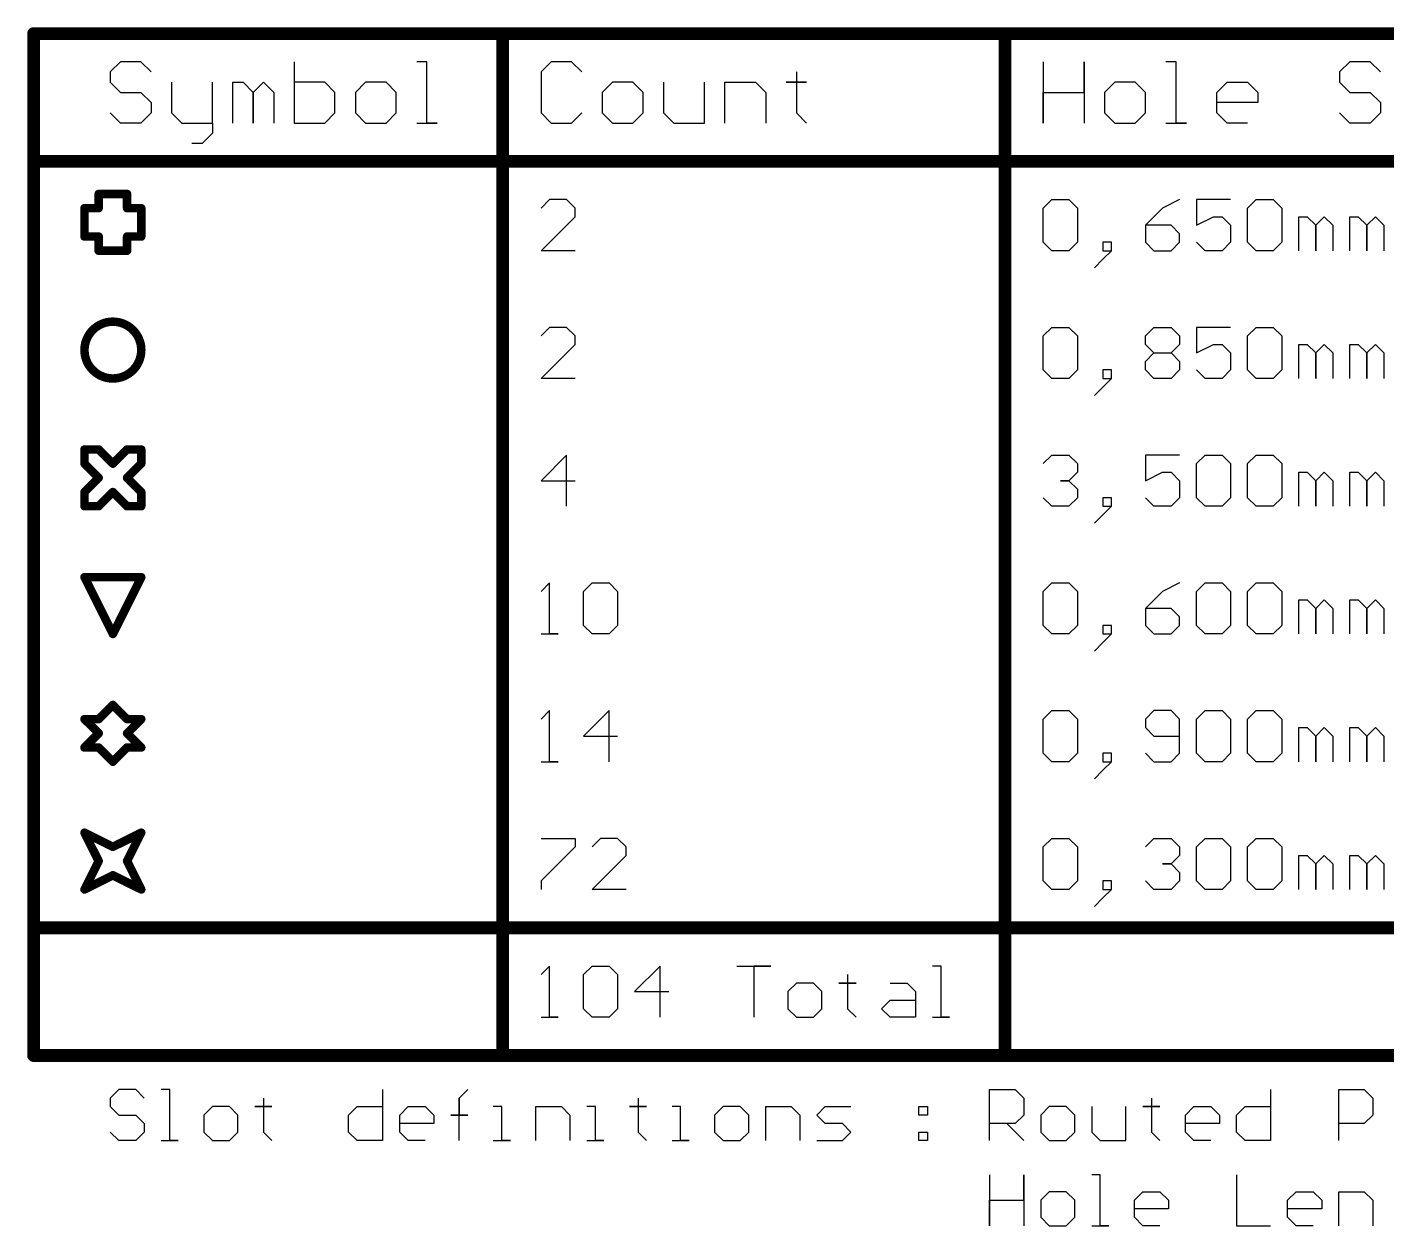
# Model space of a CAD drawing. Header units: millimetres. Extents: x 21 to 336, y 20 to 129.
# Drawn here: x 20.76 to 61.31, y 93.3 to 129.05 of the extents above; entities that cross this region are included whole.
import ezdxf

# ---------------------------------------------------------------- set-up
doc = ezdxf.new("R2010")
doc.units = ezdxf.units.MM
doc.layers.add('DrillDrawing', color=1, linetype='Continuous')

msp = doc.modelspace()

# ---------------------------------------------------------------- linework, layer by layer
at = {"layer": 'DrillDrawing'}
for p, q in [((23.541, 128.016), (23.237, 127.712)), ((24.151, 128.016), (23.541, 128.016)), ((24.456, 127.712), (24.151, 128.016)), ((28.721, 128.016), (28.721, 126.188)), ((32.682, 128.016), (32.378, 128.016)), ((32.682, 126.188), (32.682, 128.016)), ((36.391, 128.016), (36.086, 127.712)), ((37, 128.016), (36.391, 128.016)), ((37.305, 127.712), (37, 128.016)), ((51.068, 128.016), (51.068, 126.188)), ((52.287, 127.102), (52.287, 128.016)), ((52.287, 128.016), (52.287, 126.188)), ((55.029, 128.016), (54.724, 128.016)), ((55.029, 126.188), (55.029, 128.016)), ((60.209, 128.016), (59.904, 127.712)), ((60.818, 128.016), (60.209, 128.016)), ((61.123, 127.712), (60.818, 128.016)), ((23.237, 127.712), (23.237, 127.407)), ((23.237, 127.407), (23.541, 127.102)), ((25.065, 127.407), (25.065, 126.493)), ((26.284, 126.188), (26.284, 127.407)), ((26.893, 126.188), (26.893, 127.407)), ((26.893, 127.407), (27.198, 127.407)), ((27.198, 127.407), (27.503, 127.102)), ((27.503, 127.102), (27.807, 127.407)), ((27.807, 127.407), (28.112, 127.102)), ((29.635, 127.407), (28.721, 127.407)), ((29.94, 127.102), (29.635, 127.407)), ((30.854, 127.407), (30.55, 127.102)), ((31.464, 127.407), (30.854, 127.407)), ((31.768, 127.102), (31.464, 127.407)), ((36.086, 127.712), (36.086, 126.493)), ((38.219, 127.407), (37.914, 127.102)), ((38.828, 127.407), (38.219, 127.407)), ((39.133, 127.102), (38.828, 127.407)), ((39.742, 127.407), (39.742, 126.493)), ((40.961, 126.188), (40.961, 127.407)), ((41.571, 126.188), (41.571, 127.407)), ((41.571, 127.407), (42.485, 127.407)), ((42.485, 127.407), (42.789, 127.102)), ((43.703, 127.407), (43.399, 127.407)), ((43.399, 127.407), (44.008, 127.407)), ((43.703, 127.712), (43.703, 127.407)), ((44.008, 127.407), (43.703, 127.407)), ((43.703, 127.407), (43.703, 126.493)), ((53.201, 127.407), (52.896, 127.102)), ((53.81, 127.407), (53.201, 127.407)), ((54.115, 127.102), (53.81, 127.407)), ((56.248, 127.102), (56.553, 127.407)), ((56.553, 127.407), (57.162, 127.407)), ((57.162, 127.407), (57.467, 127.102)), ((59.904, 127.712), (59.904, 127.407)), ((59.904, 127.407), (60.209, 127.102)), ((23.541, 127.102), (24.151, 127.102)), ((24.151, 127.102), (24.456, 126.797)), ((27.503, 127.102), (27.503, 126.188)), ((27.503, 126.188), (27.503, 127.102)), ((28.112, 127.102), (28.112, 126.188)), ((29.94, 126.797), (29.94, 127.102)), ((30.55, 127.102), (30.55, 126.493)), ((31.768, 126.493), (31.768, 127.102)), ((37.914, 127.102), (37.914, 126.493)), ((39.133, 126.493), (39.133, 127.102)), ((42.789, 127.102), (42.789, 126.188)), ((51.068, 126.188), (51.068, 127.102)), ((51.068, 127.102), (52.287, 127.102)), ((52.896, 127.102), (52.896, 126.493)), ((54.115, 126.493), (54.115, 127.102)), ((56.248, 126.493), (56.248, 127.102)), ((57.467, 127.102), (57.467, 126.797)), ((60.209, 127.102), (60.818, 127.102)), ((60.818, 127.102), (61.123, 126.797)), ((24.456, 126.797), (24.456, 126.493)), ((29.94, 126.493), (29.94, 126.797)), ((57.467, 126.797), (56.248, 126.797)), ((61.123, 126.797), (61.123, 126.493)), ((23.541, 126.188), (23.237, 126.493)), ((24.151, 126.188), (23.541, 126.188)), ((24.456, 126.493), (24.151, 126.188)), ((25.065, 126.493), (25.37, 126.188)), ((25.37, 126.188), (26.284, 126.188)), ((26.284, 126.188), (26.284, 125.883)), ((28.721, 126.188), (29.635, 126.188)), ((29.635, 126.188), (29.94, 126.493)), ((30.55, 126.493), (30.854, 126.188)), ((30.854, 126.188), (31.464, 126.188)), ((31.464, 126.188), (31.768, 126.493)), ((32.378, 126.188), (32.987, 126.188)), ((32.987, 126.188), (32.682, 126.188)), ((36.086, 126.493), (36.391, 126.188)), ((36.391, 126.188), (37, 126.188)), ((37, 126.188), (37.305, 126.493)), ((37.914, 126.493), (38.219, 126.188)), ((38.219, 126.188), (38.828, 126.188)), ((38.828, 126.188), (39.133, 126.493)), ((39.742, 126.493), (40.047, 126.188)), ((40.047, 126.188), (40.961, 126.188)), ((43.703, 126.493), (44.008, 126.188)), ((52.896, 126.493), (53.201, 126.188)), ((53.201, 126.188), (53.81, 126.188)), ((53.81, 126.188), (54.115, 126.493)), ((54.724, 126.188), (55.334, 126.188)), ((55.334, 126.188), (55.029, 126.188)), ((56.553, 126.188), (56.248, 126.493)), ((57.162, 126.188), (56.553, 126.188)), ((60.209, 126.188), (59.904, 126.493)), ((60.818, 126.188), (60.209, 126.188)), ((61.123, 126.493), (60.818, 126.188)), ((26.284, 125.883), (25.979, 125.579)), ((25.979, 125.579), (25.674, 125.579)), ((36.34, 123.902), (36.086, 123.648)), ((36.848, 123.902), (36.34, 123.902)), ((37.102, 123.648), (36.848, 123.902)), ((51.068, 123.648), (51.322, 123.902)), ((51.322, 123.902), (51.83, 123.902)), ((51.83, 123.902), (52.084, 123.648)), ((55.131, 123.902), (54.623, 123.648)), ((56.654, 123.902), (55.639, 123.902)), ((55.639, 123.902), (55.639, 123.14)), ((57.162, 123.648), (57.416, 123.902)), ((57.416, 123.902), (57.924, 123.902)), ((57.924, 123.902), (58.178, 123.648)), ((36.086, 122.378), (37.102, 123.394)), ((37.102, 123.394), (37.102, 123.648)), ((51.068, 122.632), (51.068, 123.648)), ((52.084, 123.648), (52.084, 122.632)), ((54.623, 123.648), (54.115, 123.14)), ((55.639, 123.14), (56.146, 123.394)), ((56.146, 123.394), (56.4, 123.394)), ((56.4, 123.394), (56.654, 123.14)), ((57.162, 122.632), (57.162, 123.648)), ((58.178, 123.648), (58.178, 122.632)), ((58.686, 122.378), (58.686, 123.394)), ((58.686, 123.394), (58.939, 123.394)), ((58.939, 123.394), (59.193, 123.14)), ((59.193, 123.14), (59.447, 123.394)), ((59.447, 123.394), (59.701, 123.14)), ((60.209, 122.378), (60.209, 123.394)), ((60.209, 123.394), (60.463, 123.394)), ((60.463, 123.394), (60.717, 123.14)), ((60.717, 123.14), (60.971, 123.394)), ((60.971, 123.394), (61.225, 123.14)), ((54.115, 123.14), (54.115, 122.632)), ((54.877, 123.14), (54.115, 123.14)), ((55.131, 122.886), (54.877, 123.14)), ((55.131, 122.632), (55.131, 122.886)), ((56.654, 123.14), (56.654, 122.632)), ((59.193, 123.14), (59.193, 122.378)), ((59.193, 122.378), (59.193, 123.14)), ((59.701, 123.14), (59.701, 122.378)), ((60.717, 123.14), (60.717, 122.378)), ((60.717, 122.378), (60.717, 123.14)), ((61.225, 123.14), (61.225, 122.378)), ((51.322, 122.378), (51.068, 122.632)), ((52.084, 122.632), (51.83, 122.378)), ((53.099, 122.632), (52.845, 122.632)), ((52.845, 122.632), (52.845, 122.378)), ((53.099, 122.378), (53.099, 122.632)), ((54.115, 122.632), (54.369, 122.378)), ((54.877, 122.378), (55.131, 122.632)), ((55.892, 122.378), (55.639, 122.632)), ((56.654, 122.632), (56.4, 122.378)), ((57.416, 122.378), (57.162, 122.632)), ((58.178, 122.632), (57.924, 122.378)), ((37.102, 122.378), (36.086, 122.378)), ((51.83, 122.378), (51.322, 122.378)), ((52.845, 122.124), (52.592, 121.87)), ((52.845, 122.124), (53.099, 122.378)), ((52.845, 122.378), (53.099, 122.378)), ((53.099, 122.378), (52.845, 122.124)), ((54.369, 122.378), (54.877, 122.378)), ((56.4, 122.378), (55.892, 122.378)), ((57.924, 122.378), (57.416, 122.378)), ((36.34, 120.092), (36.086, 119.838)), ((36.848, 120.092), (36.34, 120.092)), ((37.102, 119.838), (36.848, 120.092)), ((51.068, 119.838), (51.322, 120.092)), ((51.322, 120.092), (51.83, 120.092)), ((51.83, 120.092), (52.084, 119.838)), ((54.115, 119.838), (54.369, 120.092)), ((54.369, 120.092), (54.877, 120.092)), ((54.877, 120.092), (55.131, 119.838)), ((56.654, 120.092), (55.639, 120.092)), ((55.639, 120.092), (55.639, 119.33)), ((57.162, 119.838), (57.416, 120.092)), ((57.416, 120.092), (57.924, 120.092)), ((57.924, 120.092), (58.178, 119.838)), ((37.102, 119.584), (37.102, 119.838)), ((51.068, 118.822), (51.068, 119.838)), ((52.084, 119.838), (52.084, 118.822)), ((54.115, 119.584), (54.115, 119.838)), ((55.131, 119.838), (55.131, 119.584)), ((57.162, 118.822), (57.162, 119.838)), ((58.178, 119.838), (58.178, 118.822)), ((36.086, 118.568), (37.102, 119.584)), ((54.369, 119.33), (54.115, 119.584)), ((54.115, 119.076), (54.369, 119.33)), ((54.369, 119.33), (54.877, 119.33)), ((55.131, 119.584), (54.877, 119.33)), ((54.877, 119.33), (55.131, 119.076)), ((55.639, 119.33), (56.146, 119.584)), ((56.146, 119.584), (56.4, 119.584)), ((56.4, 119.584), (56.654, 119.33)), ((56.654, 119.33), (56.654, 118.822)), ((58.686, 118.568), (58.686, 119.584)), ((58.686, 119.584), (58.939, 119.584)), ((58.939, 119.584), (59.193, 119.33)), ((59.193, 119.33), (59.447, 119.584)), ((59.193, 119.33), (59.193, 118.568)), ((59.193, 118.568), (59.193, 119.33)), ((59.447, 119.584), (59.701, 119.33)), ((59.701, 119.33), (59.701, 118.568)), ((60.209, 118.568), (60.209, 119.584)), ((60.209, 119.584), (60.463, 119.584)), ((60.463, 119.584), (60.717, 119.33)), ((60.717, 119.33), (60.971, 119.584)), ((60.717, 119.33), (60.717, 118.568)), ((60.717, 118.568), (60.717, 119.33)), ((60.971, 119.584), (61.225, 119.33)), ((61.225, 119.33), (61.225, 118.568)), ((51.322, 118.568), (51.068, 118.822)), ((52.084, 118.822), (51.83, 118.568)), ((53.099, 118.822), (52.845, 118.822)), ((52.845, 118.822), (52.845, 118.568)), ((53.099, 118.568), (53.099, 118.822)), ((54.115, 118.822), (54.115, 119.076)), ((54.369, 118.568), (54.115, 118.822)), ((55.131, 118.822), (54.877, 118.568)), ((55.131, 119.076), (55.131, 118.822)), ((55.892, 118.568), (55.639, 118.822)), ((56.654, 118.822), (56.4, 118.568)), ((57.416, 118.568), (57.162, 118.822)), ((58.178, 118.822), (57.924, 118.568)), ((37.102, 118.568), (36.086, 118.568)), ((51.83, 118.568), (51.322, 118.568)), ((52.845, 118.314), (53.099, 118.568)), ((52.845, 118.568), (53.099, 118.568)), ((53.099, 118.568), (52.845, 118.314)), ((54.877, 118.568), (54.369, 118.568)), ((56.4, 118.568), (55.892, 118.568)), ((57.924, 118.568), (57.416, 118.568)), ((52.845, 118.314), (52.592, 118.06)), ((36.848, 116.282), (36.086, 115.52)), ((36.848, 114.758), (36.848, 116.282)), ((51.068, 116.028), (51.322, 116.282)), ((51.322, 116.282), (51.83, 116.282)), ((51.83, 116.282), (52.084, 116.028)), ((52.084, 116.028), (52.084, 115.774)), ((55.131, 116.282), (54.115, 116.282)), ((54.115, 116.282), (54.115, 115.52)), ((55.639, 116.028), (55.892, 116.282)), ((55.639, 115.012), (55.639, 116.028)), ((55.892, 116.282), (56.4, 116.282)), ((56.4, 116.282), (56.654, 116.028)), ((56.654, 116.028), (56.654, 115.012)), ((57.162, 116.028), (57.416, 116.282)), ((57.162, 115.012), (57.162, 116.028)), ((57.416, 116.282), (57.924, 116.282)), ((57.924, 116.282), (58.178, 116.028)), ((58.178, 116.028), (58.178, 115.012)), ((52.084, 115.774), (51.83, 115.52)), ((54.115, 115.52), (54.623, 115.774)), ((54.623, 115.774), (54.877, 115.774)), ((54.877, 115.774), (55.131, 115.52)), ((58.686, 114.758), (58.686, 115.774)), ((58.686, 115.774), (58.939, 115.774)), ((58.939, 115.774), (59.193, 115.52)), ((59.193, 115.52), (59.447, 115.774)), ((59.447, 115.774), (59.701, 115.52)), ((60.209, 114.758), (60.209, 115.774)), ((60.209, 115.774), (60.463, 115.774)), ((60.463, 115.774), (60.717, 115.52)), ((60.717, 115.52), (60.971, 115.774)), ((60.971, 115.774), (61.225, 115.52)), ((36.086, 115.52), (37.102, 115.52)), ((51.83, 115.52), (51.576, 115.52)), ((51.576, 115.52), (51.83, 115.52)), ((51.83, 115.52), (52.084, 115.266)), ((52.084, 115.266), (52.084, 115.012)), ((55.131, 115.52), (55.131, 115.012)), ((59.193, 115.52), (59.193, 114.758)), ((59.193, 114.758), (59.193, 115.52)), ((59.701, 115.52), (59.701, 114.758)), ((60.717, 115.52), (60.717, 114.758)), ((60.717, 114.758), (60.717, 115.52)), ((61.225, 115.52), (61.225, 114.758)), ((51.322, 114.758), (51.068, 115.012)), ((52.084, 115.012), (51.83, 114.758)), ((53.099, 115.012), (52.845, 115.012)), ((52.845, 115.012), (52.845, 114.758)), ((53.099, 114.758), (53.099, 115.012)), ((54.369, 114.758), (54.115, 115.012)), ((55.131, 115.012), (54.877, 114.758)), ((55.892, 114.758), (55.639, 115.012)), ((56.654, 115.012), (56.4, 114.758)), ((57.416, 114.758), (57.162, 115.012)), ((58.178, 115.012), (57.924, 114.758)), ((51.83, 114.758), (51.322, 114.758)), ((52.845, 114.504), (52.592, 114.25)), ((52.845, 114.504), (53.099, 114.758)), ((52.845, 114.758), (53.099, 114.758)), ((53.099, 114.758), (52.845, 114.504)), ((54.877, 114.758), (54.369, 114.758)), ((56.4, 114.758), (55.892, 114.758)), ((57.924, 114.758), (57.416, 114.758)), ((36.34, 112.472), (36.086, 112.218)), ((36.34, 110.948), (36.34, 112.472)), ((37.356, 112.218), (37.609, 112.472)), ((37.609, 112.472), (38.117, 112.472)), ((38.117, 112.472), (38.371, 112.218)), ((51.068, 112.218), (51.322, 112.472)), ((51.322, 112.472), (51.83, 112.472)), ((51.83, 112.472), (52.084, 112.218)), ((55.131, 112.472), (54.623, 112.218)), ((55.639, 112.218), (55.892, 112.472)), ((55.892, 112.472), (56.4, 112.472)), ((56.4, 112.472), (56.654, 112.218)), ((57.162, 112.218), (57.416, 112.472)), ((57.416, 112.472), (57.924, 112.472)), ((57.924, 112.472), (58.178, 112.218)), ((37.356, 111.202), (37.356, 112.218)), ((38.371, 112.218), (38.371, 111.202)), ((51.068, 111.202), (51.068, 112.218)), ((52.084, 112.218), (52.084, 111.202)), ((54.623, 112.218), (54.115, 111.71)), ((55.639, 111.202), (55.639, 112.218)), ((56.654, 112.218), (56.654, 111.202)), ((57.162, 111.202), (57.162, 112.218)), ((58.178, 112.218), (58.178, 111.202)), ((58.686, 110.948), (58.686, 111.964)), ((58.686, 111.964), (58.939, 111.964)), ((58.939, 111.964), (59.193, 111.71)), ((59.193, 111.71), (59.447, 111.964)), ((59.447, 111.964), (59.701, 111.71)), ((60.209, 110.948), (60.209, 111.964)), ((60.209, 111.964), (60.463, 111.964)), ((60.463, 111.964), (60.717, 111.71)), ((60.717, 111.71), (60.971, 111.964)), ((60.971, 111.964), (61.225, 111.71)), ((54.115, 111.71), (54.115, 111.202)), ((54.877, 111.71), (54.115, 111.71)), ((55.131, 111.456), (54.877, 111.71)), ((59.193, 111.71), (59.193, 110.948)), ((59.193, 110.948), (59.193, 111.71)), ((59.701, 111.71), (59.701, 110.948)), ((60.717, 111.71), (60.717, 110.948)), ((60.717, 110.948), (60.717, 111.71)), ((61.225, 111.71), (61.225, 110.948)), ((37.609, 110.948), (37.356, 111.202)), ((38.371, 111.202), (38.117, 110.948)), ((51.322, 110.948), (51.068, 111.202)), ((52.084, 111.202), (51.83, 110.948)), ((53.099, 111.202), (52.845, 111.202)), ((52.845, 111.202), (52.845, 110.948)), ((53.099, 110.948), (53.099, 111.202)), ((54.115, 111.202), (54.369, 110.948)), ((54.877, 110.948), (55.131, 111.202)), ((55.131, 111.202), (55.131, 111.456)), ((55.892, 110.948), (55.639, 111.202)), ((56.654, 111.202), (56.4, 110.948)), ((57.416, 110.948), (57.162, 111.202)), ((58.178, 111.202), (57.924, 110.948)), ((36.086, 110.948), (36.594, 110.948)), ((36.594, 110.948), (36.34, 110.948)), ((38.117, 110.948), (37.609, 110.948)), ((51.83, 110.948), (51.322, 110.948)), ((52.845, 110.694), (53.099, 110.948)), ((52.845, 110.948), (53.099, 110.948)), ((53.099, 110.948), (52.845, 110.694)), ((54.369, 110.948), (54.877, 110.948)), ((56.4, 110.948), (55.892, 110.948)), ((57.924, 110.948), (57.416, 110.948)), ((52.845, 110.694), (52.592, 110.44)), ((36.34, 108.662), (36.086, 108.408)), ((36.34, 107.138), (36.34, 108.662)), ((38.117, 108.662), (37.356, 107.9)), ((38.117, 107.138), (38.117, 108.662)), ((51.068, 108.408), (51.322, 108.662)), ((51.068, 107.392), (51.068, 108.408)), ((51.322, 108.662), (51.83, 108.662)), ((51.83, 108.662), (52.084, 108.408)), ((52.084, 108.408), (52.084, 107.392)), ((54.369, 108.662), (54.115, 108.408)), ((54.115, 108.408), (54.115, 108.154)), ((54.877, 108.662), (54.369, 108.662)), ((55.131, 108.408), (54.877, 108.662)), ((55.131, 107.392), (55.131, 108.408)), ((55.639, 108.408), (55.892, 108.662)), ((55.639, 107.392), (55.639, 108.408)), ((55.892, 108.662), (56.4, 108.662)), ((56.4, 108.662), (56.654, 108.408)), ((56.654, 108.408), (56.654, 107.392)), ((57.162, 108.408), (57.416, 108.662)), ((57.162, 107.392), (57.162, 108.408)), ((57.416, 108.662), (57.924, 108.662)), ((57.924, 108.662), (58.178, 108.408)), ((58.178, 108.408), (58.178, 107.392)), ((37.356, 107.9), (38.371, 107.9)), ((54.115, 108.154), (54.369, 107.9)), ((54.369, 107.9), (55.131, 107.9)), ((58.686, 107.138), (58.686, 108.154)), ((58.686, 108.154), (58.939, 108.154)), ((58.939, 108.154), (59.193, 107.9)), ((59.193, 107.9), (59.447, 108.154)), ((59.193, 107.9), (59.193, 107.138)), ((59.193, 107.138), (59.193, 107.9)), ((59.447, 108.154), (59.701, 107.9)), ((59.701, 107.9), (59.701, 107.138)), ((60.209, 107.138), (60.209, 108.154)), ((60.209, 108.154), (60.463, 108.154)), ((60.463, 108.154), (60.717, 107.9)), ((60.717, 107.9), (60.971, 108.154)), ((60.717, 107.9), (60.717, 107.138)), ((60.717, 107.138), (60.717, 107.9)), ((60.971, 108.154), (61.225, 107.9)), ((61.225, 107.9), (61.225, 107.138)), ((36.086, 107.138), (36.594, 107.138)), ((36.594, 107.138), (36.34, 107.138)), ((51.322, 107.138), (51.068, 107.392)), ((51.83, 107.138), (51.322, 107.138)), ((52.084, 107.392), (51.83, 107.138)), ((53.099, 107.392), (52.845, 107.392)), ((52.845, 107.392), (52.845, 107.138)), ((52.845, 106.884), (53.099, 107.138)), ((52.845, 107.138), (53.099, 107.138)), ((53.099, 107.138), (52.845, 106.884)), ((53.099, 107.138), (53.099, 107.392)), ((54.115, 107.392), (54.369, 107.138)), ((54.369, 107.138), (54.877, 107.138)), ((54.877, 107.138), (55.131, 107.392)), ((55.892, 107.138), (55.639, 107.392)), ((56.4, 107.138), (55.892, 107.138)), ((56.654, 107.392), (56.4, 107.138)), ((57.416, 107.138), (57.162, 107.392)), ((57.924, 107.138), (57.416, 107.138)), ((58.178, 107.392), (57.924, 107.138)), ((52.845, 106.884), (52.592, 106.63)), ((36.086, 104.852), (37.102, 104.852)), ((37.102, 104.852), (37.102, 104.598)), ((37.863, 104.852), (37.609, 104.598)), ((38.371, 104.852), (37.863, 104.852)), ((38.625, 104.598), (38.371, 104.852)), ((51.068, 104.598), (51.322, 104.852)), ((51.322, 104.852), (51.83, 104.852)), ((51.83, 104.852), (52.084, 104.598)), ((54.115, 104.598), (54.369, 104.852)), ((54.369, 104.852), (54.877, 104.852)), ((54.877, 104.852), (55.131, 104.598)), ((55.639, 104.598), (55.892, 104.852)), ((55.892, 104.852), (56.4, 104.852)), ((56.4, 104.852), (56.654, 104.598)), ((57.162, 104.598), (57.416, 104.852)), ((57.416, 104.852), (57.924, 104.852)), ((57.924, 104.852), (58.178, 104.598)), ((37.102, 104.598), (36.086, 103.582)), ((37.609, 103.328), (38.625, 104.344)), ((38.625, 104.344), (38.625, 104.598)), ((51.068, 103.582), (51.068, 104.598)), ((52.084, 104.598), (52.084, 103.582)), ((55.131, 104.344), (54.877, 104.09)), ((55.131, 104.598), (55.131, 104.344)), ((55.639, 103.582), (55.639, 104.598)), ((56.654, 104.598), (56.654, 103.582)), ((57.162, 103.582), (57.162, 104.598)), ((58.178, 104.598), (58.178, 103.582)), ((58.686, 103.328), (58.686, 104.344)), ((58.686, 104.344), (58.939, 104.344)), ((58.939, 104.344), (59.193, 104.09)), ((59.193, 104.09), (59.447, 104.344)), ((59.447, 104.344), (59.701, 104.09)), ((60.209, 103.328), (60.209, 104.344)), ((60.209, 104.344), (60.463, 104.344)), ((60.463, 104.344), (60.717, 104.09)), ((60.717, 104.09), (60.971, 104.344)), ((60.971, 104.344), (61.225, 104.09)), ((54.877, 104.09), (54.623, 104.09)), ((54.623, 104.09), (54.877, 104.09)), ((54.877, 104.09), (55.131, 103.836)), ((55.131, 103.836), (55.131, 103.582)), ((59.193, 104.09), (59.193, 103.328)), ((59.193, 103.328), (59.193, 104.09)), ((59.701, 104.09), (59.701, 103.328)), ((60.717, 104.09), (60.717, 103.328)), ((60.717, 103.328), (60.717, 104.09)), ((61.225, 104.09), (61.225, 103.328)), ((36.086, 103.582), (36.086, 103.328)), ((51.322, 103.328), (51.068, 103.582)), ((52.084, 103.582), (51.83, 103.328)), ((53.099, 103.582), (52.845, 103.582)), ((52.845, 103.582), (52.845, 103.328)), ((53.099, 103.328), (53.099, 103.582)), ((54.369, 103.328), (54.115, 103.582)), ((55.131, 103.582), (54.877, 103.328)), ((55.892, 103.328), (55.639, 103.582)), ((56.654, 103.582), (56.4, 103.328)), ((57.416, 103.328), (57.162, 103.582)), ((58.178, 103.582), (57.924, 103.328)), ((38.625, 103.328), (37.609, 103.328)), ((51.83, 103.328), (51.322, 103.328)), ((52.845, 103.074), (52.592, 102.82)), ((52.845, 103.074), (53.099, 103.328)), ((52.845, 103.328), (53.099, 103.328)), ((53.099, 103.328), (52.845, 103.074)), ((54.877, 103.328), (54.369, 103.328)), ((56.4, 103.328), (55.892, 103.328)), ((57.924, 103.328), (57.416, 103.328)), ((36.34, 101.042), (36.086, 100.788)), ((36.34, 99.518), (36.34, 101.042)), ((37.356, 100.788), (37.609, 101.042)), ((37.609, 101.042), (38.117, 101.042)), ((38.117, 101.042), (38.371, 100.788)), ((39.641, 101.042), (38.879, 100.28)), ((39.641, 99.518), (39.641, 101.042)), ((41.926, 101.042), (42.942, 101.042)), ((42.942, 101.042), (42.434, 101.042)), ((42.434, 101.042), (42.434, 99.518)), ((48.02, 101.042), (47.766, 101.042)), ((48.02, 99.518), (48.02, 101.042)), ((37.356, 99.772), (37.356, 100.788)), ((38.371, 100.788), (38.371, 99.772)), ((45.227, 100.788), (45.227, 100.534)), ((38.879, 100.28), (39.895, 100.28)), ((43.703, 100.534), (43.45, 100.28)), ((43.45, 100.28), (43.45, 99.772)), ((44.211, 100.534), (43.703, 100.534)), ((44.465, 100.28), (44.211, 100.534)), ((44.465, 99.772), (44.465, 100.28)), ((45.227, 100.534), (44.973, 100.534)), ((44.973, 100.534), (45.481, 100.534)), ((45.481, 100.534), (45.227, 100.534)), ((45.227, 100.534), (45.227, 99.772)), ((46.497, 100.534), (47.004, 100.534)), ((47.004, 100.534), (47.258, 100.28)), ((47.258, 100.28), (47.258, 99.518)), ((37.609, 99.518), (37.356, 99.772)), ((38.371, 99.772), (38.117, 99.518)), ((43.45, 99.772), (43.703, 99.518)), ((44.211, 99.518), (44.465, 99.772)), ((45.227, 99.772), (45.481, 99.518)), ((46.243, 99.772), (46.497, 100.026)), ((46.497, 99.518), (46.243, 99.772)), ((46.497, 100.026), (47.258, 100.026)), ((36.086, 99.518), (36.594, 99.518)), ((36.594, 99.518), (36.34, 99.518)), ((38.117, 99.518), (37.609, 99.518)), ((43.703, 99.518), (44.211, 99.518)), ((47.258, 99.518), (46.497, 99.518)), ((47.766, 99.518), (48.274, 99.518)), ((48.274, 99.518), (48.02, 99.518)), ((23.491, 97.359), (23.237, 97.105)), ((23.998, 97.359), (23.491, 97.359)), ((24.252, 97.105), (23.998, 97.359)), ((25.014, 97.359), (24.76, 97.359)), ((25.014, 95.836), (25.014, 97.359)), ((31.362, 97.359), (31.362, 95.836)), ((33.647, 97.105), (33.901, 97.359)), ((49.467, 95.836), (49.467, 97.359)), ((49.467, 97.359), (50.229, 97.359)), ((50.229, 97.359), (50.483, 97.105)), ((57.846, 97.359), (57.846, 95.836)), ((59.878, 95.836), (59.878, 97.359)), ((59.878, 97.359), (60.639, 97.359)), ((60.639, 97.359), (60.893, 97.105)), ((23.237, 97.105), (23.237, 96.851)), ((27.807, 97.105), (27.807, 96.851)), ((33.647, 95.836), (33.647, 97.105)), ((33.647, 97.105), (33.647, 96.597)), ((33.647, 96.597), (33.647, 97.105)), ((38.98, 97.105), (38.98, 96.851)), ((50.483, 97.105), (50.483, 96.597)), ((54.291, 97.105), (54.291, 96.851)), ((60.893, 97.105), (60.893, 96.597)), ((23.237, 96.851), (23.491, 96.597)), ((23.491, 96.597), (23.998, 96.597)), ((23.998, 96.597), (24.252, 96.343)), ((26.284, 96.851), (26.03, 96.597)), ((26.03, 96.597), (26.03, 96.09)), ((26.792, 96.851), (26.284, 96.851)), ((27.045, 96.597), (26.792, 96.851)), ((27.045, 96.09), (27.045, 96.597)), ((27.807, 96.851), (27.553, 96.851)), ((27.553, 96.851), (28.061, 96.851)), ((28.061, 96.851), (27.807, 96.851)), ((27.807, 96.851), (27.807, 96.09)), ((30.346, 96.597), (30.6, 96.851)), ((30.346, 96.09), (30.346, 96.597)), ((30.6, 96.851), (31.362, 96.851)), ((31.87, 96.597), (32.124, 96.851)), ((31.87, 96.09), (31.87, 96.597)), ((32.124, 96.851), (32.632, 96.851)), ((32.632, 96.851), (32.886, 96.597)), ((32.886, 96.597), (32.886, 96.343)), ((33.647, 96.597), (33.393, 96.597)), ((33.393, 96.597), (33.901, 96.597)), ((33.901, 96.597), (33.647, 96.597)), ((34.917, 96.851), (34.663, 96.851)), ((34.917, 95.836), (34.917, 96.851)), ((35.933, 95.836), (35.933, 96.851)), ((35.933, 96.851), (36.694, 96.851)), ((36.694, 96.851), (36.948, 96.597)), ((36.948, 96.597), (36.948, 95.836)), ((37.71, 96.851), (37.456, 96.851)), ((37.71, 95.836), (37.71, 96.851)), ((38.98, 96.851), (38.726, 96.851)), ((38.726, 96.851), (39.234, 96.851)), ((39.234, 96.851), (38.98, 96.851)), ((38.98, 96.851), (38.98, 96.09)), ((40.249, 96.851), (39.995, 96.851)), ((40.249, 95.836), (40.249, 96.851)), ((41.519, 96.851), (41.265, 96.597)), ((41.265, 96.597), (41.265, 96.09)), ((42.027, 96.851), (41.519, 96.851)), ((42.281, 96.597), (42.027, 96.851)), ((42.281, 96.09), (42.281, 96.597)), ((42.788, 95.836), (42.788, 96.851)), ((42.788, 96.851), (43.55, 96.851)), ((43.55, 96.851), (43.804, 96.597)), ((43.804, 96.597), (43.804, 95.836)), ((44.312, 96.597), (44.566, 96.851)), ((44.566, 96.343), (44.312, 96.597)), ((44.566, 96.851), (45.328, 96.851)), ((47.359, 96.851), (47.613, 96.851)), ((47.359, 96.597), (47.359, 96.851)), ((47.613, 96.597), (47.359, 96.597)), ((47.613, 96.851), (47.613, 96.597)), ((50.483, 96.597), (50.229, 96.343)), ((51.244, 96.851), (50.991, 96.597)), ((50.991, 96.597), (50.991, 96.09)), ((51.752, 96.851), (51.244, 96.851)), ((52.006, 96.597), (51.752, 96.851)), ((52.006, 96.09), (52.006, 96.597)), ((52.514, 96.851), (52.514, 96.09)), ((53.53, 95.836), (53.53, 96.851)), ((54.291, 96.851), (54.038, 96.851)), ((54.038, 96.851), (54.545, 96.851)), ((54.545, 96.851), (54.291, 96.851)), ((54.291, 96.851), (54.291, 96.09)), ((55.307, 96.597), (55.561, 96.851)), ((55.307, 96.09), (55.307, 96.597)), ((55.561, 96.851), (56.069, 96.851)), ((56.069, 96.851), (56.323, 96.597)), ((56.323, 96.597), (56.323, 96.343)), ((56.831, 96.597), (57.085, 96.851)), ((56.831, 96.09), (56.831, 96.597)), ((57.085, 96.851), (57.846, 96.851)), ((60.893, 96.597), (60.639, 96.343)), ((24.252, 96.343), (24.252, 96.09)), ((32.886, 96.343), (31.87, 96.343)), ((45.074, 96.343), (44.566, 96.343)), ((45.328, 96.09), (45.074, 96.343)), ((50.229, 96.343), (49.467, 96.343)), ((49.975, 96.343), (50.483, 95.836)), ((56.323, 96.343), (55.307, 96.343)), ((60.639, 96.343), (59.878, 96.343)), ((23.491, 95.836), (23.237, 96.09)), ((23.998, 95.836), (23.491, 95.836)), ((24.252, 96.09), (23.998, 95.836)), ((24.76, 95.836), (25.268, 95.836)), ((25.268, 95.836), (25.014, 95.836)), ((26.03, 96.09), (26.284, 95.836)), ((26.284, 95.836), (26.792, 95.836)), ((26.792, 95.836), (27.045, 96.09)), ((27.807, 96.09), (28.061, 95.836)), ((30.6, 95.836), (30.346, 96.09)), ((31.362, 95.836), (30.6, 95.836)), ((32.124, 95.836), (31.87, 96.09)), ((32.632, 95.836), (32.124, 95.836)), ((34.663, 95.836), (35.171, 95.836)), ((35.171, 95.836), (34.917, 95.836)), ((37.456, 95.836), (37.964, 95.836)), ((37.964, 95.836), (37.71, 95.836)), ((38.98, 96.09), (39.234, 95.836)), ((39.995, 95.836), (40.503, 95.836)), ((40.503, 95.836), (40.249, 95.836)), ((41.265, 96.09), (41.519, 95.836)), ((41.519, 95.836), (42.027, 95.836)), ((42.027, 95.836), (42.281, 96.09)), ((44.312, 95.836), (45.074, 95.836)), ((45.074, 95.836), (45.328, 96.09)), ((47.359, 96.09), (47.613, 96.09)), ((47.359, 95.836), (47.359, 96.09)), ((47.613, 95.836), (47.359, 95.836)), ((47.613, 96.09), (47.613, 95.836)), ((50.991, 96.09), (51.244, 95.836)), ((51.244, 95.836), (51.752, 95.836)), ((51.752, 95.836), (52.006, 96.09)), ((52.514, 96.09), (52.768, 95.836)), ((52.768, 95.836), (53.53, 95.836)), ((54.291, 96.09), (54.545, 95.836)), ((55.561, 95.836), (55.307, 96.09)), ((56.069, 95.836), (55.561, 95.836)), ((57.085, 95.836), (56.831, 96.09)), ((57.846, 95.836), (57.085, 95.836)), ((49.467, 94.82), (49.467, 93.296)), ((50.483, 94.058), (50.483, 94.82)), ((50.483, 94.82), (50.483, 93.296)), ((52.768, 94.82), (52.514, 94.82)), ((52.768, 93.296), (52.768, 94.82)), ((56.831, 94.82), (56.831, 93.296)), ((51.244, 94.312), (50.991, 94.058)), ((51.752, 94.312), (51.244, 94.312)), ((52.006, 94.058), (51.752, 94.312)), ((53.784, 94.058), (54.038, 94.312)), ((54.038, 94.312), (54.545, 94.312)), ((54.545, 94.312), (54.799, 94.058)), ((58.354, 94.058), (58.608, 94.312)), ((58.608, 94.312), (59.116, 94.312)), ((59.116, 94.312), (59.37, 94.058)), ((59.878, 93.296), (59.878, 94.312)), ((59.878, 94.312), (60.639, 94.312)), ((60.639, 94.312), (60.893, 94.058)), ((49.467, 93.296), (49.467, 94.058)), ((49.467, 94.058), (50.483, 94.058)), ((50.991, 94.058), (50.991, 93.55)), ((52.006, 93.55), (52.006, 94.058)), ((53.784, 93.55), (53.784, 94.058)), ((54.799, 93.804), (53.784, 93.804)), ((54.799, 94.058), (54.799, 93.804)), ((58.354, 93.55), (58.354, 94.058)), ((59.37, 93.804), (58.354, 93.804)), ((59.37, 94.058), (59.37, 93.804)), ((60.893, 94.058), (60.893, 93.296)), ((50.991, 93.55), (51.244, 93.296)), ((51.244, 93.296), (51.752, 93.296)), ((51.752, 93.296), (52.006, 93.55)), ((52.514, 93.296), (53.022, 93.296)), ((53.022, 93.296), (52.768, 93.296)), ((54.038, 93.296), (53.784, 93.55)), ((54.545, 93.296), (54.038, 93.296)), ((56.831, 93.296), (57.846, 93.296)), ((58.608, 93.296), (58.354, 93.55)), ((59.116, 93.296), (58.608, 93.296))]:
    msp.add_line(p, q, dxfattribs=at)
for points, const_width in [([(20.951, 128.855), (335.873, 128.855)], 0.381), ([(20.951, 98.375), (20.951, 128.855)], 0.381), ([(34.943, 98.375), (34.943, 128.855)], 0.381), ([(49.925, 98.375), (49.925, 128.855)], 0.381), ([(20.951, 125.045), (335.873, 125.045)], 0.381), ([(22.893, 123.648), (22.893, 124.071)], 0.254), ([(22.893, 124.071), (23.739, 124.071)], 0.254), ([(23.739, 123.648), (23.739, 124.071)], 0.254), ([(22.469, 122.801), (22.469, 123.648)], 0.254), ([(22.469, 123.648), (22.893, 123.648)], 0.254), ([(23.739, 123.648), (24.163, 123.648)], 0.254), ([(24.163, 122.801), (24.163, 123.648)], 0.254), ([(22.469, 122.801), (22.893, 122.801)], 0.254), ([(22.893, 122.378), (22.893, 122.801)], 0.254), ([(23.739, 122.801), (24.163, 122.801)], 0.254), ([(23.739, 122.378), (23.739, 122.801)], 0.254), ([(22.893, 122.378), (23.739, 122.378)], 0.254), ([(22.469, 116.028), (22.469, 116.451)], 0.254), ([(22.469, 116.451), (22.893, 116.451)], 0.254), ([(22.893, 116.451), (23.316, 116.028)], 0.254), ([(23.316, 116.028), (23.739, 116.451)], 0.254), ([(23.739, 116.451), (24.163, 116.451)], 0.254), ([(24.163, 116.028), (24.163, 116.451)], 0.254), ([(22.469, 116.028), (22.893, 115.605)], 0.254), ([(23.739, 115.605), (24.163, 116.028)], 0.254), ([(22.469, 115.181), (22.893, 115.605)], 0.254), ([(23.739, 115.605), (24.163, 115.181)], 0.254), ([(22.469, 114.758), (22.469, 115.181)], 0.254), ([(22.893, 114.758), (23.316, 115.181)], 0.254), ([(23.316, 115.181), (23.739, 114.758)], 0.254), ([(24.163, 114.758), (24.163, 115.181)], 0.254), ([(22.469, 114.758), (22.893, 114.758)], 0.254), ([(23.739, 114.758), (24.163, 114.758)], 0.254), ([(22.469, 112.641), (24.163, 112.641)], 0.254), ([(22.469, 112.641), (23.316, 110.948)], 0.254), ([(23.316, 110.948), (24.163, 112.641)], 0.254), ([(22.893, 108.408), (23.316, 108.831)], 0.254), ([(23.316, 108.831), (23.739, 108.408)], 0.254), ([(22.469, 108.408), (22.893, 107.985)], 0.254), ([(22.469, 108.408), (22.893, 108.408)], 0.254), ([(23.739, 108.408), (24.163, 108.408)], 0.254), ([(23.739, 107.985), (24.163, 108.408)], 0.254), ([(22.469, 107.561), (22.893, 107.985)], 0.254), ([(23.739, 107.985), (24.163, 107.561)], 0.254), ([(22.469, 107.561), (22.893, 107.561)], 0.254), ([(22.893, 107.561), (23.316, 107.138)], 0.254), ([(23.316, 107.138), (23.739, 107.561)], 0.254), ([(23.739, 107.561), (24.163, 107.561)], 0.254), ([(22.469, 105.021), (23.316, 104.598)], 0.254), ([(22.469, 105.021), (22.893, 104.175)], 0.254), ([(23.316, 104.598), (24.163, 105.021)], 0.254), ([(23.739, 104.175), (24.163, 105.021)], 0.254), ([(22.469, 103.328), (22.893, 104.175)], 0.254), ([(23.739, 104.175), (24.163, 103.328)], 0.254), ([(22.469, 103.328), (23.316, 103.751)], 0.254), ([(23.316, 103.751), (24.163, 103.328)], 0.254), ([(20.951, 102.185), (335.873, 102.185)], 0.381), ([(20.951, 98.375), (335.873, 98.375)], 0.381)]:
    msp.add_lwpolyline(points, dxfattribs=dict(at, const_width=const_width))
for points, const_width in [([(20.855, 128.855, 1), (21.046, 128.855, 1)], 0.191), ([(20.855, 128.855, 1), (21.046, 128.855, 1)], 0.191), ([(34.848, 128.855, 1), (35.038, 128.855, 1)], 0.191), ([(49.83, 128.855, 1), (50.02, 128.855, 1)], 0.191), ([(20.855, 125.045, 1), (21.046, 125.045, 1)], 0.191), ([(22.829, 124.071, 1), (22.956, 124.071, 1)], 0.127), ([(22.829, 124.071, 1), (22.956, 124.071, 1)], 0.127), ([(23.676, 124.071, 1), (23.803, 124.071, 1)], 0.127), ([(23.676, 124.071, 1), (23.803, 124.071, 1)], 0.127), ([(22.406, 123.648, 1), (22.533, 123.648, 1)], 0.127), ([(22.406, 123.648, 1), (22.533, 123.648, 1)], 0.127), ([(22.829, 123.648, 1), (22.956, 123.648, 1)], 0.127), ([(22.829, 123.648, 1), (22.956, 123.648, 1)], 0.127), ([(23.676, 123.648, 1), (23.803, 123.648, 1)], 0.127), ([(23.676, 123.648, 1), (23.803, 123.648, 1)], 0.127), ([(24.099, 123.648, 1), (24.226, 123.648, 1)], 0.127), ([(24.099, 123.648, 1), (24.226, 123.648, 1)], 0.127), ([(22.406, 122.801, 1), (22.533, 122.801, 1)], 0.127), ([(22.406, 122.801, 1), (22.533, 122.801, 1)], 0.127), ([(22.829, 122.801, 1), (22.956, 122.801, 1)], 0.127), ([(22.829, 122.801, 1), (22.956, 122.801, 1)], 0.127), ([(23.676, 122.801, 1), (23.803, 122.801, 1)], 0.127), ([(23.676, 122.801, 1), (23.803, 122.801, 1)], 0.127), ([(24.099, 122.801, 1), (24.226, 122.801, 1)], 0.127), ([(24.099, 122.801, 1), (24.226, 122.801, 1)], 0.127), ([(22.829, 122.378, 1), (22.956, 122.378, 1)], 0.127), ([(22.829, 122.378, 1), (22.956, 122.378, 1)], 0.127), ([(23.676, 122.378, 1), (23.803, 122.378, 1)], 0.127), ([(23.676, 122.378, 1), (23.803, 122.378, 1)], 0.127), ([(24.163, 119.415, 1), (22.469, 119.415, 1)], 0.254), ([(22.406, 119.415, 1), (22.533, 119.415, 1)], 0.127), ([(24.099, 119.415, 1), (24.226, 119.415, 1)], 0.127), ([(22.406, 116.451, 1), (22.533, 116.451, 1)], 0.127), ([(22.406, 116.451, 1), (22.533, 116.451, 1)], 0.127), ([(22.829, 116.451, 1), (22.956, 116.451, 1)], 0.127), ([(22.829, 116.451, 1), (22.956, 116.451, 1)], 0.127), ([(23.676, 116.451, 1), (23.803, 116.451, 1)], 0.127), ([(23.676, 116.451, 1), (23.803, 116.451, 1)], 0.127), ([(24.099, 116.451, 1), (24.226, 116.451, 1)], 0.127), ([(24.099, 116.451, 1), (24.226, 116.451, 1)], 0.127), ([(22.406, 116.028, 1), (22.533, 116.028, 1)], 0.127), ([(22.406, 116.028, 1), (22.533, 116.028, 1)], 0.127), ([(23.253, 116.028, 1), (23.38, 116.028, 1)], 0.127), ([(23.253, 116.028, 1), (23.38, 116.028, 1)], 0.127), ([(24.099, 116.028, 1), (24.226, 116.028, 1)], 0.127), ([(24.099, 116.028, 1), (24.226, 116.028, 1)], 0.127), ([(22.829, 115.605, 1), (22.956, 115.605, 1)], 0.127), ([(22.829, 115.605, 1), (22.956, 115.605, 1)], 0.127), ([(23.676, 115.605, 1), (23.803, 115.605, 1)], 0.127), ([(23.676, 115.605, 1), (23.803, 115.605, 1)], 0.127), ([(22.406, 115.181, 1), (22.533, 115.181, 1)], 0.127), ([(22.406, 115.181, 1), (22.533, 115.181, 1)], 0.127), ([(23.253, 115.181, 1), (23.38, 115.181, 1)], 0.127), ([(23.253, 115.181, 1), (23.38, 115.181, 1)], 0.127), ([(24.099, 115.181, 1), (24.226, 115.181, 1)], 0.127), ([(24.099, 115.181, 1), (24.226, 115.181, 1)], 0.127), ([(22.406, 114.758, 1), (22.533, 114.758, 1)], 0.127), ([(22.406, 114.758, 1), (22.533, 114.758, 1)], 0.127), ([(22.829, 114.758, 1), (22.956, 114.758, 1)], 0.127), ([(22.829, 114.758, 1), (22.956, 114.758, 1)], 0.127), ([(23.676, 114.758, 1), (23.803, 114.758, 1)], 0.127), ([(23.676, 114.758, 1), (23.803, 114.758, 1)], 0.127), ([(24.099, 114.758, 1), (24.226, 114.758, 1)], 0.127), ([(24.099, 114.758, 1), (24.226, 114.758, 1)], 0.127), ([(22.406, 112.641, 1), (22.533, 112.641, 1)], 0.127), ([(22.406, 112.641, 1), (22.533, 112.641, 1)], 0.127), ([(24.099, 112.641, 1), (24.226, 112.641, 1)], 0.127), ([(24.099, 112.641, 1), (24.226, 112.641, 1)], 0.127), ([(23.253, 110.948, 1), (23.38, 110.948, 1)], 0.127), ([(23.253, 110.948, 1), (23.38, 110.948, 1)], 0.127), ([(23.253, 108.831, 1), (23.38, 108.831, 1)], 0.127), ([(23.253, 108.831, 1), (23.38, 108.831, 1)], 0.127), ([(22.406, 108.408, 1), (22.533, 108.408, 1)], 0.127), ([(22.406, 108.408, 1), (22.533, 108.408, 1)], 0.127), ([(22.829, 108.408, 1), (22.956, 108.408, 1)], 0.127), ([(22.829, 108.408, 1), (22.956, 108.408, 1)], 0.127), ([(23.676, 108.408, 1), (23.803, 108.408, 1)], 0.127), ([(23.676, 108.408, 1), (23.803, 108.408, 1)], 0.127), ([(24.099, 108.408, 1), (24.226, 108.408, 1)], 0.127), ([(24.099, 108.408, 1), (24.226, 108.408, 1)], 0.127), ([(22.829, 107.985, 1), (22.956, 107.985, 1)], 0.127), ([(22.829, 107.985, 1), (22.956, 107.985, 1)], 0.127), ([(23.676, 107.985, 1), (23.803, 107.985, 1)], 0.127), ([(23.676, 107.985, 1), (23.803, 107.985, 1)], 0.127), ([(22.406, 107.561, 1), (22.533, 107.561, 1)], 0.127), ([(22.406, 107.561, 1), (22.533, 107.561, 1)], 0.127), ([(22.829, 107.561, 1), (22.956, 107.561, 1)], 0.127), ([(22.829, 107.561, 1), (22.956, 107.561, 1)], 0.127), ([(23.676, 107.561, 1), (23.803, 107.561, 1)], 0.127), ([(23.676, 107.561, 1), (23.803, 107.561, 1)], 0.127), ([(24.099, 107.561, 1), (24.226, 107.561, 1)], 0.127), ([(24.099, 107.561, 1), (24.226, 107.561, 1)], 0.127), ([(23.253, 107.138, 1), (23.38, 107.138, 1)], 0.127), ([(23.253, 107.138, 1), (23.38, 107.138, 1)], 0.127), ([(22.406, 105.021, 1), (22.533, 105.021, 1)], 0.127), ([(22.406, 105.021, 1), (22.533, 105.021, 1)], 0.127), ([(24.099, 105.021, 1), (24.226, 105.021, 1)], 0.127), ([(24.099, 105.021, 1), (24.226, 105.021, 1)], 0.127), ([(23.253, 104.598, 1), (23.38, 104.598, 1)], 0.127), ([(23.253, 104.598, 1), (23.38, 104.598, 1)], 0.127), ([(22.829, 104.175, 1), (22.956, 104.175, 1)], 0.127), ([(22.829, 104.175, 1), (22.956, 104.175, 1)], 0.127), ([(23.676, 104.175, 1), (23.803, 104.175, 1)], 0.127), ([(23.676, 104.175, 1), (23.803, 104.175, 1)], 0.127), ([(23.253, 103.751, 1), (23.38, 103.751, 1)], 0.127), ([(23.253, 103.751, 1), (23.38, 103.751, 1)], 0.127), ([(22.406, 103.328, 1), (22.533, 103.328, 1)], 0.127), ([(22.406, 103.328, 1), (22.533, 103.328, 1)], 0.127), ([(24.099, 103.328, 1), (24.226, 103.328, 1)], 0.127), ([(24.099, 103.328, 1), (24.226, 103.328, 1)], 0.127), ([(20.855, 102.185, 1), (21.046, 102.185, 1)], 0.191), ([(20.855, 98.375, 1), (21.046, 98.375, 1)], 0.191), ([(20.855, 98.375, 1), (21.046, 98.375, 1)], 0.191), ([(34.848, 98.375, 1), (35.038, 98.375, 1)], 0.191), ([(49.83, 98.375, 1), (50.02, 98.375, 1)], 0.191)]:
    msp.add_lwpolyline(points, format="xyb", close=True, dxfattribs=dict(at, const_width=const_width))

doc.saveas('drawing.dxf')
